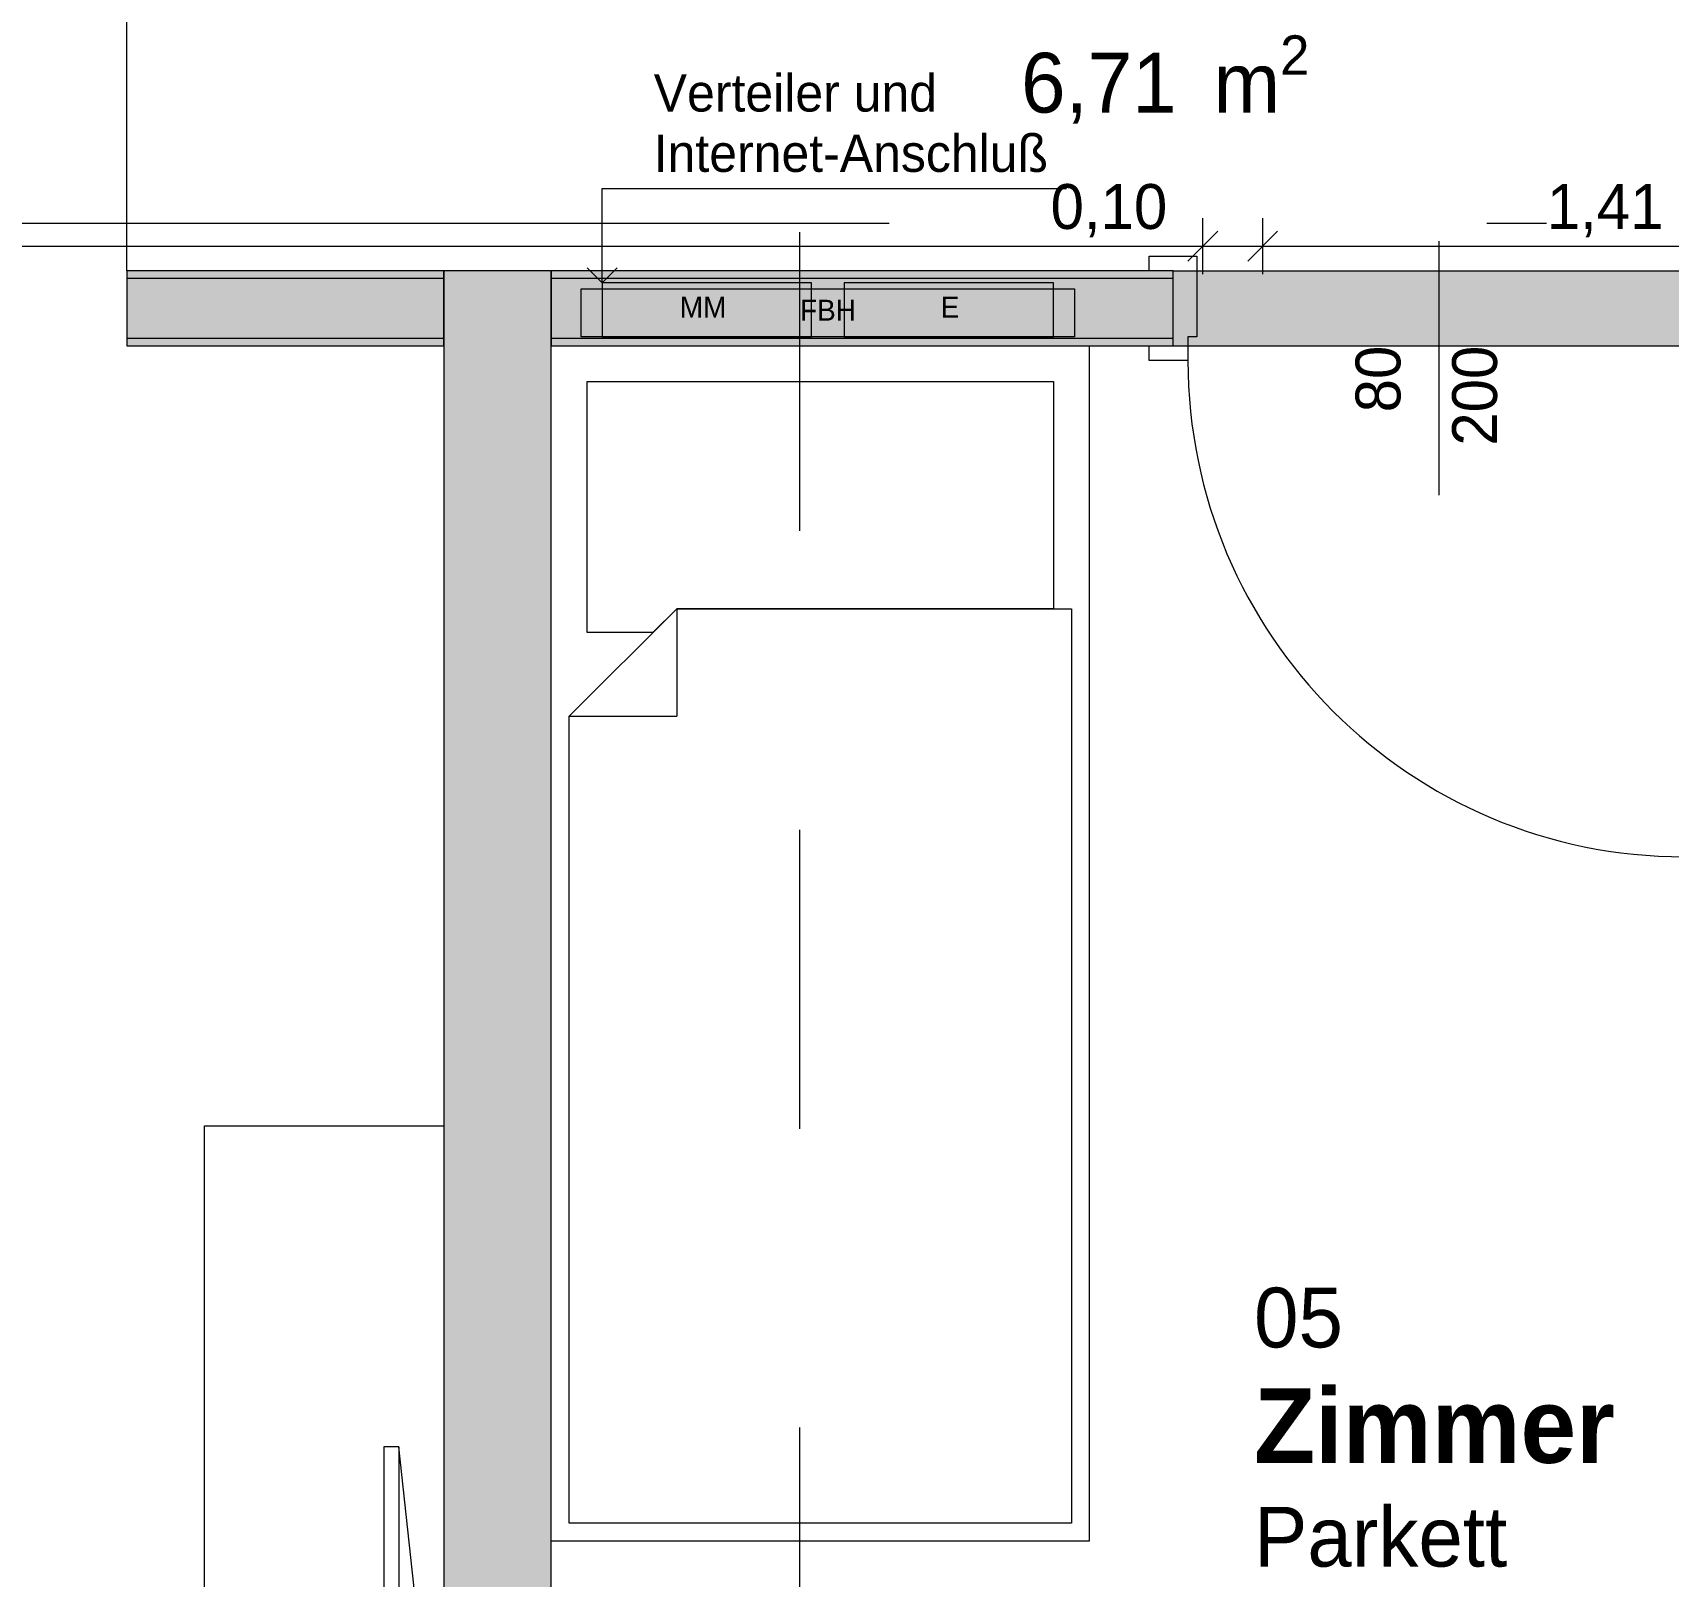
# Model space of a CAD drawing. Header units: metres. Extents: x -4 to 206, y -18 to 45.
# Drawn here: x 36.468 to 39.203, y -9.268 to -6.685 of the extents above; entities that cross this region are included whole.
import ezdxf

# ---------------------------------------------------------------- set-up
doc = ezdxf.new("R2010")
doc.units = ezdxf.units.M
doc.header["$MEASUREMENT"] = 0
for name, pattern in [('Achse', [0.004, 0.002, -0.001, 0, -0.001]), ('Grenzlinie', [0.008, 0.003, -0.005]), ('Schnittlinie', [0.006, 0.003, -0.0015, 0, -0.0015]), ('Untersicht', [0.001, 0.0005, -0.0005])]:
    doc.linetypes.add(name, pattern=pattern)
for name, color, linetype in [('2._1.DG PP STG2_5_000 Achsraster', 7, 'Continuous'), ('2._1.DG PP STG2_5_120 Wand Innen tragend', 7, 'Continuous'), ('2._1.DG PP STG2_5_130 Wand Innen', 7, 'Continuous'), ('2._1.DG PP STG2_5_510 Möblierung', 7, 'Continuous'), ('2._1.DG PP STG2_5_620 Haustechnik Installation', 7, 'Continuous'), ('2._1.DG PP STG2_5_630 Elektrische Installation', 7, 'Continuous'), ('2._1.DG PP STG2_5_810 Raum', 7, 'Continuous'), ('2._1.DG PP STG2_5_815 Raumbegrenzung', 7, 'Continuous'), ('2._1.DG PP STG2_5_851 Marker Schnitt', 7, 'Continuous'), ('2._1.DG PP STG2_5_945 Einreichplan Beschriftung', 7, 'Continuous'), ('2._1.DG PP STG2_5_950 Polierplan Bemaßung', 7, 'Continuous')]:
    doc.layers.add(name, color=color, linetype=linetype)
doc.styles.add('ERSTELLTER_STIL_2', font='')
doc.styles.add('ERSTELLTER_STIL_6', font='')
doc.styles.get('ERSTELLTER_STIL_2').set_extended_font_data('Eurostile')
doc.styles.get('ERSTELLTER_STIL_6').set_extended_font_data('Eurostile', bold=True)

msp = doc.modelspace()

# ---------------------------------------------------------------- hatches: boundary and pattern name
at = {"layer": '2._1.DG PP STG2_5_120 Wand Innen tragend', "linetype": 'Continuous', "lineweight": 13, "true_color": 0x3f7f02}
msp.add_hatch(color=76, dxfattribs=at).paths.add_polyline_path([(37.335, -11.2037), (37.335, -7.0837), (37.155, -7.0837), (37.155, -11.2037)])
at = {"layer": '2._1.DG PP STG2_5_130 Wand Innen', "linetype": 'Continuous', "lineweight": 13, "true_color": 0xfb02fe}
for points in [[(37.155, -7.0837), (36.625, -7.0837), (36.625, -7.0962), (37.155, -7.0962)], [(37.335, -7.0837), (37.335, -7.0962), (38.375, -7.0962), (38.375, -7.0837)], [(36.625, -7.2087), (37.155, -7.2087), (37.155, -7.1962), (36.625, -7.1962)], [(38.375, -7.1962), (37.335, -7.1962), (37.335, -7.2087), (38.375, -7.2087)]]:
    msp.add_hatch(color=6, dxfattribs=at).paths.add_polyline_path(points)
at = {"layer": '2._1.DG PP STG2_5_130 Wand Innen', "linetype": 'Continuous', "lineweight": 0, "true_color": 0xffffff}
msp.add_hatch(color=7, dxfattribs=at).paths.add_polyline_path([(39.265, -7.2087), (39.265, -7.0837), (38.375, -7.0837), (38.375, -7.2087)])
at = {"layer": '2._1.DG PP STG2_5_130 Wand Innen', "linetype": 'Continuous', "lineweight": 13, "true_color": 0xffaa00}
for points in [[(36.625, -7.1962), (37.155, -7.1962), (37.155, -7.0962), (36.625, -7.0962)], [(37.335, -7.1962), (38.375, -7.1962), (38.375, -7.0962), (37.335, -7.0962)]]:
    msp.add_hatch(color=40, dxfattribs=at).paths.add_polyline_path(points)
at = {"layer": '2._1.DG PP STG2_5_620 Haustechnik Installation', "linetype": 'Continuous', "lineweight": 0, "true_color": 0x3f0000}
msp.add_hatch(color=18, dxfattribs=at).paths.add_polyline_path([(38.21, -7.1937), (38.21, -7.1137), (37.385, -7.1137), (37.385, -7.1937)])
at = {"layer": '2._1.DG PP STG2_5_630 Elektrische Installation', "linetype": 'Continuous', "lineweight": 0, "true_color": 0x3f1b00}
for points in [[(37.42, -7.1037), (37.42, -7.1937), (37.77, -7.1937), (37.77, -7.1037)], [(37.825, -7.1037), (37.825, -7.1937), (38.175, -7.1937), (38.175, -7.1037)]]:
    msp.add_hatch(color=28, dxfattribs=at).paths.add_polyline_path(points)

# ---------------------------------------------------------------- linework, layer by layer
at = {"layer": '2._1.DG PP STG2_5_000 Achsraster', "color": 5, "linetype": 'Achse', "lineweight": 0, "ltscale": 1000}
msp.add_line((31.8, -7.0037), (54.3, -7.0037), dxfattribs=at)
at = {"layer": '2._1.DG PP STG2_5_120 Wand Innen tragend', "color": 7, "linetype": 'Continuous', "lineweight": 18, "ltscale": 1000, "flags": 128}
for points in [[(37.335, -7.0837), (37.155, -7.0837)], [(37.155, -7.0837), (37.155, -11.2037)], [(37.335, -11.2037), (37.335, -7.0837)]]:
    msp.add_lwpolyline(points, dxfattribs=at)
at = {"layer": '2._1.DG PP STG2_5_130 Wand Innen', "color": 7, "linetype": 'Continuous', "lineweight": 13, "ltscale": 1000}
for p, q in [((38.82, -7.4587), (38.82, -7.0337)), ((38.335, -7.0837), (38.335, -7.0587)), ((38.335, -7.0587), (38.415, -7.0587)), ((38.375, -7.0837), (38.335, -7.0837)), ((38.375, -7.2087), (38.375, -7.0837)), ((38.415, -7.0587), (38.415, -7.1937)), ((38.415, -7.1937), (38.4, -7.1937)), ((38.4, -7.1937), (38.4, -7.2337)), ((38.335, -7.2337), (38.335, -7.2087)), ((38.335, -7.2087), (38.375, -7.2087)), ((38.4, -7.2337), (38.335, -7.2337))]:
    msp.add_line(p, q, dxfattribs=at)
at = {"layer": '2._1.DG PP STG2_5_130 Wand Innen', "color": 7, "linetype": 'Continuous', "lineweight": 18, "ltscale": 1000}
for p, q in [((37.155, -7.0962), (37.155, -7.0837)), ((37.335, -7.0837), (37.335, -7.0962)), ((38.375, -7.0962), (38.375, -7.0837)), ((38.375, -7.0962), (38.375, -7.0837)), ((38.375, -7.0962), (38.375, -7.0837)), ((37.155, -7.0962), (36.625, -7.0962)), ((37.155, -7.1962), (37.155, -7.0962)), ((38.375, -7.0962), (37.335, -7.0962)), ((37.335, -7.0962), (37.335, -7.1962)), ((38.375, -7.1962), (38.375, -7.0962)), ((38.375, -7.1962), (38.375, -7.0962)), ((38.375, -7.1962), (38.375, -7.0962)), ((36.625, -7.1962), (37.155, -7.1962)), ((37.155, -7.2087), (37.155, -7.1962)), ((37.335, -7.1962), (37.335, -7.2087)), ((37.335, -7.1962), (38.375, -7.1962)), ((38.375, -7.2087), (38.375, -7.1962)), ((38.375, -7.2087), (38.375, -7.1962)), ((38.375, -7.2087), (38.375, -7.1962))]:
    msp.add_line(p, q, dxfattribs=at)
at = {"layer": '2._1.DG PP STG2_5_130 Wand Innen', "color": 8, "linetype": 'Schnittlinie', "lineweight": 13, "ltscale": 1000}
for p, q in [((38.375, -7.0837), (39.265, -7.0837)), ((38.375, -7.2087), (39.265, -7.2087))]:
    msp.add_line(p, q, dxfattribs=at)
at = {"layer": '2._1.DG PP STG2_5_130 Wand Innen', "color": 7, "linetype": 'Continuous', "lineweight": 18, "ltscale": 1000, "flags": 128}
for points in [[(37.155, -7.0837), (36.625, -7.0837)], [(36.625, -7.0837), (36.625, -7.2087)], [(38.375, -7.0837), (37.335, -7.0837)], [(36.625, -7.2087), (37.155, -7.2087)], [(37.335, -7.2087), (38.375, -7.2087)]]:
    msp.add_lwpolyline(points, dxfattribs=at)
at = {"layer": '2._1.DG PP STG2_5_130 Wand Innen', "color": 7, "linetype": 'Continuous', "lineweight": 13, "ltscale": 1000}
msp.add_arc((39.23, -7.2337), 0.83, 180, 270, dxfattribs=at)
at = {"layer": '2._1.DG PP STG2_5_510 Möblierung', "color": 8, "linetype": 'Continuous', "lineweight": 13, "ltscale": 1000, "true_color": 0x7e7f7f}
for p, q in [((37.335, -9.2087), (37.335, -7.2087)), ((37.335, -7.2087), (38.235, -7.2087)), ((38.235, -7.2087), (38.235, -9.2087)), ((37.545, -7.6487), (37.545, -7.8287)), ((37.365, -7.8287), (37.545, -7.8287)), ((37.08, -9.0509), (37.08, -9.9765)), ((38.235, -9.2087), (37.335, -9.2087))]:
    msp.add_line(p, q, dxfattribs=at)
at = {"layer": '2._1.DG PP STG2_5_510 Möblierung', "color": 8, "linetype": 'Continuous', "lineweight": 13, "ltscale": 1000, "true_color": 0x7e7f7f, "flags": 128}
for points in [[(37.545, -7.6487), (37.505, -7.6887), (37.395, -7.6887), (37.395, -7.2687), (38.175, -7.2687), (38.175, -7.6487)], [(38.205, -9.1787), (37.365, -9.1787), (37.365, -7.8287), (37.545, -7.6487), (38.205, -7.6487)], [(36.755, -10.5137), (36.755, -8.5137), (37.155, -8.5137), (37.155, -10.5137)], [(37.055, -9.0509), (37.055, -9.9765), (37.08, -9.9765), (37.105, -9.7451), (37.105, -9.2823), (37.08, -9.0509)]]:
    msp.add_lwpolyline(points, close=True, dxfattribs=at)
at = {"layer": '2._1.DG PP STG2_5_620 Haustechnik Installation', "color": 7, "linetype": 'Grenzlinie', "lineweight": 13, "ltscale": 1000}
for p, q in [((37.385, -7.1937), (37.385, -7.1137)), ((37.385, -7.1137), (38.21, -7.1137)), ((38.21, -7.1137), (38.21, -7.1937)), ((38.21, -7.1937), (37.385, -7.1937))]:
    msp.add_line(p, q, dxfattribs=at)
at = {"layer": '2._1.DG PP STG2_5_630 Elektrische Installation', "color": 7, "linetype": 'Grenzlinie', "lineweight": 13, "ltscale": 1000, "flags": 128}
for points in [[(37.42, -7.1037), (37.42, -7.1937), (37.77, -7.1937), (37.77, -7.1037)], [(37.825, -7.1037), (37.825, -7.1937), (38.175, -7.1937), (38.175, -7.1037)]]:
    msp.add_lwpolyline(points, close=True, dxfattribs=at)
at = {"layer": '2._1.DG PP STG2_5_815 Raumbegrenzung', "color": 8, "linetype": 'Schnittlinie', "lineweight": 13, "ltscale": 1000, "flags": 128}
msp.add_lwpolyline([(36.725, -7.0837), (36.625, -7.0837), (36.625, -5.7631)], dxfattribs=at)
at = {"layer": '2._1.DG PP STG2_5_851 Marker Schnitt', "color": 7, "linetype": 'Untersicht', "lineweight": 13, "ltscale": 1000}
msp.add_line((37.75, -0.0187), (37.75, -15.6487), dxfattribs=at)
at = {"layer": '2._1.DG PP STG2_5_945 Einreichplan Beschriftung', "color": 92, "linetype": 'Continuous', "lineweight": 13, "ltscale": 1000}
for p, q in [((37.42, -7.1037), (37.42, -6.9455)), ((37.42, -6.9455), (37.5063, -6.9455)), ((37.5063, -6.9455), (38.1968, -6.9455)), ((37.42, -7.1037), (37.395, -7.0787)), ((37.42, -7.1037), (37.445, -7.0787))]:
    msp.add_line(p, q, dxfattribs=at)
at = {"layer": '2._1.DG PP STG2_5_950 Polierplan Bemaßung', "color": 7, "linetype": 'Continuous', "lineweight": 13, "ltscale": 1000}
for p, q in [((38.425, -7.0892), (38.425, -6.9955)), ((38.525, -7.0892), (38.525, -6.9955)), ((38.45, -7.0173), (38.4, -7.0673)), ((38.55, -7.0173), (38.5, -7.0673)), ((33.6642, -7.0423), (38.425, -7.0423)), ((38.425, -7.0423), (38.525, -7.0423)), ((38.525, -7.0423), (39.935, -7.0423))]:
    msp.add_line(p, q, dxfattribs=at)

# ---------------------------------------------------------------- texts
at = {"layer": '2._1.DG PP STG2_5_130 Wand Innen', "color": 7, "linetype": 'Continuous', "lineweight": 13, "char_height": 0.075, "attachment_point": 9, "rotation": 90, "style": 'ERSTELLTER_STIL_2'}
for s, insert in [('\\A1;{\\pqr;\\pt0;\\fEurostile|b0|i0|c0|p0;\\W1.000000;80}', (38.7564, -7.2087)), ('\\A1;{\\pqr;\\pt0;\\fEurostile|b0|i0|c0|p0;\\W1.000000;200}', (38.918, -7.2087))]:
    msp.add_mtext(s, dxfattribs=dict(at, insert=insert))
at = {"layer": '2._1.DG PP STG2_5_620 Haustechnik Installation', "color": 7, "linetype": 'Continuous', "lineweight": 13, "insert": (37.751, -7.1493), "char_height": 0.035, "attachment_point": 4, "style": 'ERSTELLTER_STIL_2'}
msp.add_mtext('\\A1;{\\pql;\\fEurostile|b0|i0|c0|p0;\\W1.000000;FBH}', dxfattribs=at)
at = {"layer": '2._1.DG PP STG2_5_630 Elektrische Installation', "color": 7, "linetype": 'Continuous', "lineweight": 13, "char_height": 0.035, "attachment_point": 4, "style": 'ERSTELLTER_STIL_2'}
for s, insert in [('\\A1;{\\pql;\\fEurostile|b0|i0|c0|p0;\\W1.000000;MM}', (37.55, -7.1443)), ('\\A1;{\\pql;\\fEurostile|b0|i0|c0|p0;\\W1.000000;E}', (37.9863, -7.1443))]:
    msp.add_mtext(s, dxfattribs=dict(at, insert=insert))
at = {"layer": '2._1.DG PP STG2_5_810 Raum', "color": 7, "linetype": 'Continuous', "lineweight": 13, "attachment_point": 1}
for s, insert, char_height, style in [('\\A1;{\\pql;\\pt0,0.05;\\fEurostile|b0|i0|c0|p0;\\W1.000000;6,71\\fEurostile|b0|i0|c0|p0;\\W1.000000;\\A1{\\H.66x;\\S^  ;}\\fEurostile|b0|i0|c0|p0;\\W1.000000; m\\fEurostile|b0|i0|c0|p0;\\W1.000000;\\A1{\\H.66x;\\S2^  ;}}', (38.1208, -6.6895), 0.1, 'ERSTELLTER_STIL_2'), ('\\A1;{\\pql;\\pt0;\\fEurostile|b0|i0|c0|p0;\\W1.000000;05}', (38.5105, -8.7846), 0.1, 'ERSTELLTER_STIL_2'), ('\\A1;{\\pql;\\pt0;\\fEurostile|b1|i0|c0|p0;\\W1.000000;Zimmer}', (38.5105, -8.9528), 0.125, 'ERSTELLTER_STIL_6'), ('\\A1;{\\pql;\\pt0;\\fEurostile|b0|i0|c0|p0;\\W1.000000;Parkett}', (38.5105, -9.1513), 0.1, 'ERSTELLTER_STIL_2')]:
    msp.add_mtext(s, dxfattribs=dict(at, insert=insert, char_height=char_height, style=style))
at = {"layer": '2._1.DG PP STG2_5_945 Einreichplan Beschriftung', "color": 92, "linetype": 'Continuous', "lineweight": 13, "insert": (37.5063, -6.9188), "char_height": 0.0625, "attachment_point": 7, "line_spacing_factor": 0.968754, "style": 'ERSTELLTER_STIL_2'}
msp.add_mtext('\\A1;{\\pql;\\fEurostile|b0|i0|c0|p0;\\W1.000000;Verteiler und\\P\\pql;\\fEurostile|b0|i0|c0|p0;\\W1.000000;Internet-Anschluß}', dxfattribs=at)
at = {"layer": '2._1.DG PP STG2_5_950 Polierplan Bemaßung', "color": 7, "linetype": 'Continuous', "lineweight": 13, "char_height": 0.075, "width": 0.22978, "attachment_point": 7, "style": 'ERSTELLTER_STIL_2'}
for s, insert in [('\\A1;{\\pql;\\fEurostile|b0|i0|c0|p0;\\W1.000000;0,10}', (38.1702, -7.0273)), ('\\A1;{\\pql;\\fEurostile|b0|i0|c0|p0;\\W1.000000;1,41}', (39.0002, -7.0273))]:
    msp.add_mtext(s, dxfattribs=dict(at, insert=insert))

doc.saveas('drawing.dxf')
